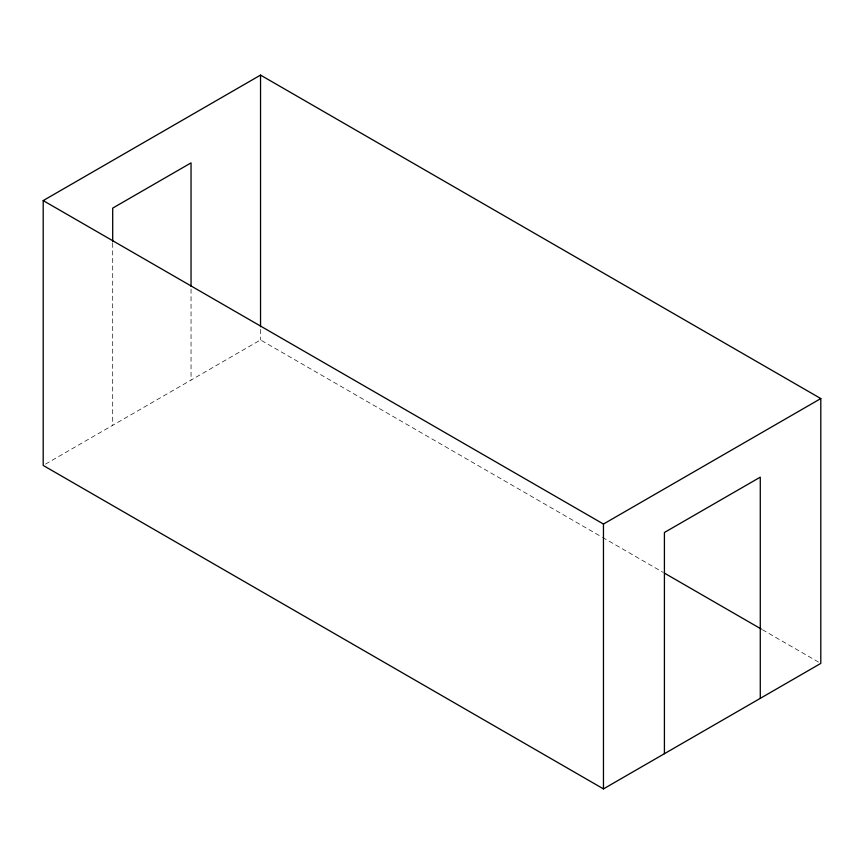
<?xml version="1.0" encoding="UTF-8"?>
<svg xmlns="http://www.w3.org/2000/svg" width="864" height="864" viewBox="0 0 864 864"><rect width="100%" height="100%" fill="white"/><g stroke="black" fill="none" stroke-linecap="round" stroke-linejoin="round"><path stroke-width="0.65" stroke-dasharray="4.32 3.24" d="M45.522 464.098L260.539 339.952L601.366 536.728M602.532 537.397L663.228 572.443M762.437 629.716L818.467 662.062M260.539 329.422L260.539 339.952M191.041 289.03L191.041 380.074M112.698 243.184L112.698 425.304"/><path stroke-width="1.3" d="M43.2 200.588L260.539 75.103L820.8 398.563L820.8 663.412L603.461 788.897L43.2 465.437L43.2 200.588L603.461 524.048L820.8 398.563M664.394 573.113L761.27 629.046M760.277 698.36L760.277 477.155L664.416 532.494L664.416 753.7M603.461 524.048L603.461 788.897M260.539 75.103L260.539 326.732M191.041 286.34L191.041 162.886L112.698 208.116L112.698 241.834"/></g></svg>
